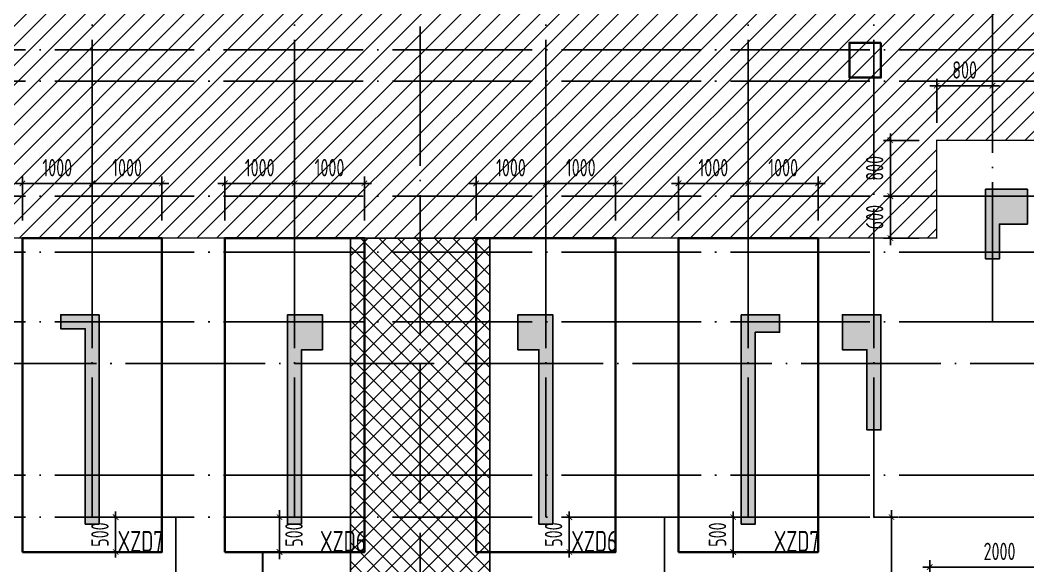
# Model space of a CAD drawing. Extents: x -668857 to 185752, y -270966 to 286822.
# Drawn here: x -410827 to -396389, y 206683 to 214504 of the extents above; entities that cross this region are included whole.
import ezdxf
from ezdxf.enums import TextEntityAlignment as Align

# ---------------------------------------------------------------- set-up
doc = ezdxf.new("R2010")
doc.units = 0
doc.header["$LTSCALE"] = 1000
doc.linetypes.add('DOTE', pattern=[2.42, 2, -0.2, 0.02, -0.2])
doc.layers.get('0').update_dxf_attribs({"linetype": 'CONTINUOUS'})
doc.layers.get('DEFPOINTS').update_dxf_attribs({"linetype": 'CONTINUOUS'})
for name, color, linetype in [('A-DOTE', 10, 'DOTE'), ('S-B板填充', 251, 'CONTINUOUS'), ('S-B板配筋', 6, 'CONTINUOUS'), ('S-C承台实线', 2, 'CONTINUOUS'), ('S-C承台编号', 6, 'CONTINUOUS'), ('S-J基础底板', 5, 'CONTINUOUS'), ('S-J基础底板标注', 3, 'CONTINUOUS'), ('S-Q墙实线', 6, 'CONTINUOUS'), ('S-Z柱实线', 6, 'CONTINUOUS'), ('后浇带', 8, 'CONTINUOUS'), ('底图$0$PUB_HATCH', 252, 'CONTINUOUS')]:
    doc.layers.add(name, color=color, linetype=linetype)
doc.styles.add('TSSD_DIMENSION', font='Tssdeng.shx', dxfattribs={"width": 0.7, "bigfont": 'tssdchn.shx'})
doc.styles.add('TSSD_REIN', font='tssdeng.shx', dxfattribs={"width": 0.7, "height": 300, "bigfont": 'tssdchn.shx'})
doc.dimstyles.new('TSSD_100_100$0', dxfattribs={"dimtxt": 300, "dimasz": 80, "dimexe": 100, "dimexo": 250, "dimgap": 100, "dimtad": 1, "dimdec": 0, "dimzin": 0, "dimdsep": 46, "dimtxsty": 'TSSD_DIMENSION', "dimblk": 'ARCHTICK', "dimcen": 0, "dimdle": 100, "dimclrd": 3, "dimclre": 3, "dimclrt": 7, "dimadec": 0, "dimazin": 0, "dimtfac": 1, "dimtdec": 0, "dimtix": 1, "dimtmove": 2, "dimatfit": 3, "dimldrblk": 'ARCHTICK', "dimfxl": 1, "dimtolj": 1, "dimtzin": 0, "dimarcsym": 0})

# ---------------------------------------------------------------- blocks, each defined once
blk = doc.blocks.new('20210825.01395608')
at = {"layer": 'A-DOTE'}
for p, q in [((103898.7, -245613.2), (103898.7, -233739.7)), ((106798.7, -245613.2), (106798.7, -233739.7)), ((108598.7, -233739.7), (108598.7, -255388.1)), ((110398.7, -245613.2), (110398.7, -233739.7)), ((113298.7, -245613.2), (113298.7, -233739.7)), ((115098.7, -245613.2), (115098.7, -233739.7)), ((116798.7, -242813.2), (116798.7, -233739.7)), ((136822.6, -238913.2), (82598.7, -238913.2)), ((136822.6, -239363.2), (82598.7, -239363.2)), ((136822.6, -241013.2), (82598.7, -241013.2)), ((136822.6, -241813.2), (82598.7, -241813.2)), ((136822.6, -242813.2), (82598.7, -242813.2)), ((82598.7, -243413), (136822.6, -243413)), ((136822.6, -245013.2), (82598.7, -245013.2)), ((136822.6, -245613.2), (82598.7, -245613.2)), ((105098.7, -245613.2), (105098.7, -255388.1)), ((112098.7, -245613.2), (112098.7, -255388.1))]:
    blk.add_line(p, q, dxfattribs=at)
blk = doc.blocks.new('_ArchTick')
at = {"color": 0, "linetype": 'ByBlock', "const_width": 0.15}
blk.add_lwpolyline([(-0.5, -0.5), (0.5, 0.5)], dxfattribs=at)
blk = doc.blocks.new('*D1011')
at = {"layer": 'DEFPOINTS', "color": 0, "transparency": 16777216}
for p in [(-397695, 213565), (-397695, 212781), (-396895, 212781)]:
    blk.add_point(p, dxfattribs=at)
at = {"layer": 'S-J基础底板标注', "color": 3, "lineweight": -2, "transparency": 16777216}
for p, q in [((-396795, 213565), (-397795, 213565)), ((-397695, 213031), (-397695, 213665)), ((-396895, 213031), (-396895, 213665))]:
    blk.add_line(p, q, dxfattribs=at)
at = {"layer": 'S-J基础底板标注', "color": 3, "lineweight": -2, "transparency": 16777216, "xscale": 80, "yscale": 80, "zscale": 80, "rotation": 180}
blk.add_blockref('_ArchTick', (-397695, 213565), dxfattribs=at)
at = {"layer": 'S-J基础底板标注', "color": 3, "lineweight": -2, "transparency": 16777216, "xscale": 80, "yscale": 80, "zscale": 80}
blk.add_blockref('_ArchTick', (-396895, 213565), dxfattribs=at)
at = {"layer": 'S-J基础底板标注', "color": 7, "transparency": 16777216, "insert": (-397295, 213790), "char_height": 250, "attachment_point": 5, "style": 'TSSD_DIMENSION'}
blk.add_mtext('\\A1;800', dxfattribs=at)
blk = doc.blocks.new('*D1012')
at = {"layer": 'DEFPOINTS', "color": 0, "transparency": 16777216}
for p in [(-398359, 212781), (-397695, 212781), (-397695, 211981)]:
    blk.add_point(p, dxfattribs=at)
at = {"layer": 'S-J基础底板标注', "color": 3, "lineweight": -2, "transparency": 16777216}
for p, q in [((-398359, 211881), (-398359, 212881)), ((-397945, 212781), (-398459, 212781)), ((-397945, 211981), (-398459, 211981))]:
    blk.add_line(p, q, dxfattribs=at)
at = {"layer": 'S-J基础底板标注', "color": 3, "lineweight": -2, "transparency": 16777216, "xscale": 80, "yscale": 80, "zscale": 80}
for p, rotation in [((-398359, 212781), 89.99807859581314), ((-398359, 211981), 269.9980785958131)]:
    blk.add_blockref('_ArchTick', p, dxfattribs=dict(at, rotation=rotation))
at = {"layer": 'S-J基础底板标注', "color": 7, "transparency": 16777216, "insert": (-398584, 212381), "char_height": 250, "attachment_point": 5, "rotation": 89.9981, "style": 'TSSD_DIMENSION'}
blk.add_mtext('\\A1;800', dxfattribs=at)
blk = doc.blocks.new('*D1017')
at = {"layer": 'DEFPOINTS', "color": 0, "transparency": 16777216}
for p in [(-398359, 211981), (-397695, 211981), (-397696, 211381)]:
    blk.add_point(p, dxfattribs=at)
at = {"layer": 'S-J基础底板标注', "color": 3, "lineweight": -2, "transparency": 16777216}
for p, q in [((-397945, 211981), (-398459, 211981)), ((-398359, 211281), (-398359, 212081)), ((-397946, 211381), (-398459, 211381))]:
    blk.add_line(p, q, dxfattribs=at)
at = {"layer": 'S-J基础底板标注', "color": 3, "lineweight": -2, "transparency": 16777216, "xscale": 80, "yscale": 80, "zscale": 80}
for p, rotation in [((-398359, 211981), 89.99807859581325), ((-398359, 211381), 269.9980785958132)]:
    blk.add_blockref('_ArchTick', p, dxfattribs=dict(at, rotation=rotation))
at = {"layer": 'S-J基础底板标注', "color": 7, "transparency": 16777216, "insert": (-398584, 211681), "char_height": 250, "attachment_point": 5, "rotation": 89.9981, "style": 'TSSD_DIMENSION'}
blk.add_mtext('\\A1;600', dxfattribs=at)
blk = doc.blocks.new('*D1028')
at = {"layer": 'DEFPOINTS', "color": 0, "transparency": 16777216}
for p in [(-409459, 207381), (-408795, 207381), (-408795, 206881)]:
    blk.add_point(p, dxfattribs=at)
at = {"layer": 'S-J基础底板标注', "color": 3, "lineweight": -2, "transparency": 16777216}
for p, q in [((-409045, 207381), (-409559, 207381)), ((-409459, 207381), (-409459, 207461)), ((-409459, 206881), (-409459, 207381)), ((-409045, 206881), (-409559, 206881)), ((-409459, 206881), (-409459, 206801))]:
    blk.add_line(p, q, dxfattribs=at)
at = {"layer": 'S-J基础底板标注', "color": 3, "lineweight": -2, "transparency": 16777216, "xscale": 80, "yscale": 80, "zscale": 80}
for p, rotation in [((-409459, 207381), 269.999521570874), ((-409459, 206881), 89.999521570874)]:
    blk.add_blockref('_ArchTick', p, dxfattribs=dict(at, rotation=rotation))
at = {"layer": 'S-J基础底板标注', "color": 7, "transparency": 16777216, "insert": (-409684, 207131), "char_height": 250, "attachment_point": 5, "rotation": 89.9995, "style": 'TSSD_DIMENSION'}
blk.add_mtext('\\A1;500', dxfattribs=at)
blk = doc.blocks.new('*D1029')
at = {"layer": 'DEFPOINTS', "color": 0, "transparency": 16777216}
for p in [(-407895, 207381), (-407111, 207381), (-407895, 206881)]:
    blk.add_point(p, dxfattribs=at)
at = {"layer": 'S-J基础底板标注', "color": 3, "lineweight": -2, "transparency": 16777216}
for p, q in [((-407111, 206781), (-407111, 207481)), ((-407645, 207381), (-407011, 207381)), ((-407645, 206881), (-407011, 206881))]:
    blk.add_line(p, q, dxfattribs=at)
at = {"layer": 'S-J基础底板标注', "color": 3, "lineweight": -2, "transparency": 16777216, "xscale": 80, "yscale": 80, "zscale": 80}
for p, rotation in [((-407111, 207381), 90), ((-407111, 206881), 270)]:
    blk.add_blockref('_ArchTick', p, dxfattribs=dict(at, rotation=rotation))
at = {"layer": 'S-J基础底板标注', "color": 7, "transparency": 16777216, "insert": (-406903, 207131), "char_height": 250, "attachment_point": 5, "rotation": 90, "style": 'TSSD_DIMENSION'}
blk.add_mtext('\\A1;500', dxfattribs=at)
blk = doc.blocks.new('*D1030')
at = {"layer": 'DEFPOINTS', "color": 0, "transparency": 16777216}
for p in [(-402959, 207381), (-402295, 207381), (-402295, 206881)]:
    blk.add_point(p, dxfattribs=at)
at = {"layer": 'S-J基础底板标注', "color": 3, "lineweight": -2, "transparency": 16777216}
for p, q in [((-402545, 207381), (-403059, 207381)), ((-402959, 207381), (-402959, 207461)), ((-402959, 206881), (-402959, 207381)), ((-402545, 206881), (-403059, 206881)), ((-402959, 206881), (-402959, 206801))]:
    blk.add_line(p, q, dxfattribs=at)
at = {"layer": 'S-J基础底板标注', "color": 3, "lineweight": -2, "transparency": 16777216, "xscale": 80, "yscale": 80, "zscale": 80}
for p, rotation in [((-402959, 207381), 269.999521570874), ((-402959, 206881), 89.999521570874)]:
    blk.add_blockref('_ArchTick', p, dxfattribs=dict(at, rotation=rotation))
at = {"layer": 'S-J基础底板标注', "color": 7, "transparency": 16777216, "insert": (-403184, 207131), "char_height": 250, "attachment_point": 5, "rotation": 89.9995, "style": 'TSSD_DIMENSION'}
blk.add_mtext('\\A1;500', dxfattribs=at)
blk = doc.blocks.new('*D1031')
at = {"layer": 'DEFPOINTS', "color": 0, "transparency": 16777216}
for p in [(-401395, 207381), (-400611, 207381), (-401395, 206881)]:
    blk.add_point(p, dxfattribs=at)
at = {"layer": 'S-J基础底板标注', "color": 3, "lineweight": -2, "transparency": 16777216}
for p, q in [((-401145, 207381), (-400511, 207381)), ((-400611, 207381), (-400611, 207461)), ((-400611, 206881), (-400611, 207381)), ((-401145, 206881), (-400511, 206881)), ((-400611, 206881), (-400611, 206801))]:
    blk.add_line(p, q, dxfattribs=at)
at = {"layer": 'S-J基础底板标注', "color": 3, "lineweight": -2, "transparency": 16777216, "xscale": 80, "yscale": 80, "zscale": 80}
for p, rotation in [((-400611, 207381), 270), ((-400611, 206881), 90)]:
    blk.add_blockref('_ArchTick', p, dxfattribs=dict(at, rotation=rotation))
at = {"layer": 'S-J基础底板标注', "color": 7, "transparency": 16777216, "insert": (-400836, 207131), "char_height": 250, "attachment_point": 5, "rotation": 90, "style": 'TSSD_DIMENSION'}
blk.add_mtext('\\A1;500', dxfattribs=at)
blk = doc.blocks.new('*D1068')
at = {"layer": 'DEFPOINTS', "color": 0, "ltscale": 0.5, "transparency": 16777216}
for p in [(-398850, 207381), (-398850, 200181), (-398342, 200181)]:
    blk.add_point(p, dxfattribs=at)
at = {"layer": 'S-J基础底板标注', "color": 3, "lineweight": -2, "ltscale": 0.5, "transparency": 16777216}
for p, q in [((-398342, 207481), (-398342, 200081)), ((-398600, 207381), (-398242, 207381)), ((-398600, 200181), (-398242, 200181))]:
    blk.add_line(p, q, dxfattribs=at)
at = {"layer": 'S-J基础底板标注', "color": 3, "lineweight": -2, "ltscale": 0.5, "transparency": 16777216, "xscale": 80, "yscale": 80, "zscale": 80}
for p, rotation in [((-398342, 207381), 90.0002483239332), ((-398342, 200181), 270.0002483239332)]:
    blk.add_blockref('_ArchTick', p, dxfattribs=dict(at, rotation=rotation))
blk = doc.blocks.new('*D1020')
at = {"layer": 'DEFPOINTS', "color": 0, "transparency": 16777216}
for p in [(-395795, 206665), (-397795, 205881), (-395795, 205881)]:
    blk.add_point(p, dxfattribs=at)
at = {"layer": 'S-J基础底板标注', "color": 3, "lineweight": -2, "transparency": 16777216}
for p, q in [((-397795, 206131), (-397795, 206765)), ((-395795, 206131), (-395795, 206765)), ((-397895, 206665), (-395695, 206665))]:
    blk.add_line(p, q, dxfattribs=at)
at = {"layer": 'S-J基础底板标注', "color": 3, "lineweight": -2, "transparency": 16777216, "xscale": 80, "yscale": 80, "zscale": 80, "rotation": 180}
blk.add_blockref('_ArchTick', (-397795, 206665), dxfattribs=at)
at = {"layer": 'S-J基础底板标注', "color": 3, "lineweight": -2, "transparency": 16777216, "xscale": 80, "yscale": 80, "zscale": 80}
blk.add_blockref('_ArchTick', (-395795, 206665), dxfattribs=at)
at = {"layer": 'S-J基础底板标注', "color": 7, "transparency": 16777216, "insert": (-396795, 206890), "char_height": 250, "attachment_point": 5, "style": 'TSSD_DIMENSION'}
blk.add_mtext('\\A1;2000', dxfattribs=at)
blk = doc.blocks.new('*D1022')
at = {"layer": 'DEFPOINTS', "color": 0, "transparency": 16777216}
for p in [(-409795, 212165), (-409795, 211381), (-408795, 211381)]:
    blk.add_point(p, dxfattribs=at)
at = {"layer": 'S-J基础底板标注', "color": 3, "lineweight": -2, "transparency": 16777216}
for p, q in [((-409795, 211631), (-409795, 212265)), ((-408795, 211631), (-408795, 212265)), ((-408695, 212165), (-409895, 212165))]:
    blk.add_line(p, q, dxfattribs=at)
at = {"layer": 'S-J基础底板标注', "color": 3, "lineweight": -2, "transparency": 16777216, "xscale": 80, "yscale": 80, "zscale": 80}
for p, rotation in [((-409795, 212165), 179.9999999999933), ((-408795, 212165), 359.9999999999933)]:
    blk.add_blockref('_ArchTick', p, dxfattribs=dict(at, rotation=rotation))
at = {"layer": 'S-J基础底板标注', "color": 7, "transparency": 16777216, "insert": (-409295, 212390), "char_height": 250, "attachment_point": 5, "style": 'TSSD_DIMENSION'}
blk.add_mtext('\\A1;1000', dxfattribs=at)
blk = doc.blocks.new('*D1023')
at = {"layer": 'DEFPOINTS', "color": 0, "transparency": 16777216}
for p in [(-406895, 212165), (-406895, 211381), (-405895, 211381)]:
    blk.add_point(p, dxfattribs=at)
at = {"layer": 'S-J基础底板标注', "color": 3, "lineweight": -2, "transparency": 16777216}
for p, q in [((-406895, 211631), (-406895, 212265)), ((-405895, 211631), (-405895, 212265)), ((-405795, 212165), (-406995, 212165))]:
    blk.add_line(p, q, dxfattribs=at)
at = {"layer": 'S-J基础底板标注', "color": 3, "lineweight": -2, "transparency": 16777216, "xscale": 80, "yscale": 80, "zscale": 80}
for p, rotation in [((-406895, 212165), 179.9999999999966), ((-405895, 212165), 359.9999999999966)]:
    blk.add_blockref('_ArchTick', p, dxfattribs=dict(at, rotation=rotation))
at = {"layer": 'S-J基础底板标注', "color": 7, "transparency": 16777216, "insert": (-406395, 212390), "char_height": 250, "attachment_point": 5, "style": 'TSSD_DIMENSION'}
blk.add_mtext('\\A1;1000', dxfattribs=at)
blk = doc.blocks.new('*D1024')
at = {"layer": 'DEFPOINTS', "color": 0, "transparency": 16777216}
for p in [(-404295, 212165), (-404295, 211381), (-403295, 211381)]:
    blk.add_point(p, dxfattribs=at)
at = {"layer": 'S-J基础底板标注', "color": 3, "lineweight": -2, "transparency": 16777216}
for p, q in [((-404295, 211631), (-404295, 212265)), ((-403295, 211631), (-403295, 212265)), ((-403195, 212165), (-404395, 212165))]:
    blk.add_line(p, q, dxfattribs=at)
at = {"layer": 'S-J基础底板标注', "color": 3, "lineweight": -2, "transparency": 16777216, "xscale": 80, "yscale": 80, "zscale": 80, "rotation": 180}
blk.add_blockref('_ArchTick', (-404295, 212165), dxfattribs=at)
at = {"layer": 'S-J基础底板标注', "color": 3, "lineweight": -2, "transparency": 16777216, "xscale": 80, "yscale": 80, "zscale": 80}
blk.add_blockref('_ArchTick', (-403295, 212165), dxfattribs=at)
at = {"layer": 'S-J基础底板标注', "color": 7, "transparency": 16777216, "insert": (-403795, 212390), "char_height": 250, "attachment_point": 5, "style": 'TSSD_DIMENSION'}
blk.add_mtext('\\A1;1000', dxfattribs=at)
blk = doc.blocks.new('*D1025')
at = {"layer": 'DEFPOINTS', "color": 0, "transparency": 16777216}
for p in [(-401395, 212165), (-401395, 211381), (-400395, 211381)]:
    blk.add_point(p, dxfattribs=at)
at = {"layer": 'S-J基础底板标注', "color": 3, "lineweight": -2, "transparency": 16777216}
for p, q in [((-401395, 211631), (-401395, 212265)), ((-400395, 211631), (-400395, 212265)), ((-400295, 212165), (-401495, 212165))]:
    blk.add_line(p, q, dxfattribs=at)
at = {"layer": 'S-J基础底板标注', "color": 3, "lineweight": -2, "transparency": 16777216, "xscale": 80, "yscale": 80, "zscale": 80}
for p, rotation in [((-401395, 212165), 179.9999999999966), ((-400395, 212165), 359.9999999999966)]:
    blk.add_blockref('_ArchTick', p, dxfattribs=dict(at, rotation=rotation))
at = {"layer": 'S-J基础底板标注', "color": 7, "transparency": 16777216, "insert": (-400895, 212390), "char_height": 250, "attachment_point": 5, "style": 'TSSD_DIMENSION'}
blk.add_mtext('\\A1;1000', dxfattribs=at)
blk = doc.blocks.new('*D1079')
at = {"layer": 'DEFPOINTS', "color": 0, "transparency": 16777216}
for p in [(-410795, 212165), (-410795, 211381), (-409795, 211381)]:
    blk.add_point(p, dxfattribs=at)
at = {"layer": 'S-J基础底板标注', "color": 3, "lineweight": -2, "transparency": 16777216}
for p, q in [((-410795, 211631), (-410795, 212265)), ((-409795, 211631), (-409795, 212265)), ((-409695, 212165), (-410895, 212165))]:
    blk.add_line(p, q, dxfattribs=at)
at = {"layer": 'S-J基础底板标注', "color": 3, "lineweight": -2, "transparency": 16777216, "xscale": 80, "yscale": 80, "zscale": 80, "rotation": 180}
blk.add_blockref('_ArchTick', (-410795, 212165), dxfattribs=at)
at = {"layer": 'S-J基础底板标注', "color": 3, "lineweight": -2, "transparency": 16777216, "xscale": 80, "yscale": 80, "zscale": 80}
blk.add_blockref('_ArchTick', (-409795, 212165), dxfattribs=at)
at = {"layer": 'S-J基础底板标注', "color": 7, "transparency": 16777216, "insert": (-410295, 212390), "char_height": 250, "attachment_point": 5, "style": 'TSSD_DIMENSION'}
blk.add_mtext('\\A1;1000', dxfattribs=at)
blk = doc.blocks.new('*D1080')
at = {"layer": 'DEFPOINTS', "color": 0, "transparency": 16777216}
for p in [(-407895, 212165), (-407895, 211381), (-406895, 211381)]:
    blk.add_point(p, dxfattribs=at)
at = {"layer": 'S-J基础底板标注', "color": 3, "lineweight": -2, "transparency": 16777216}
for p, q in [((-407895, 211631), (-407895, 212265)), ((-406895, 211631), (-406895, 212265)), ((-406795, 212165), (-407995, 212165))]:
    blk.add_line(p, q, dxfattribs=at)
at = {"layer": 'S-J基础底板标注', "color": 3, "lineweight": -2, "transparency": 16777216, "xscale": 80, "yscale": 80, "zscale": 80}
for p, rotation in [((-407895, 212165), 179.9999999999966), ((-406895, 212165), 359.9999999999966)]:
    blk.add_blockref('_ArchTick', p, dxfattribs=dict(at, rotation=rotation))
at = {"layer": 'S-J基础底板标注', "color": 7, "transparency": 16777216, "insert": (-407395, 212390), "char_height": 250, "attachment_point": 5, "style": 'TSSD_DIMENSION'}
blk.add_mtext('\\A1;1000', dxfattribs=at)
blk = doc.blocks.new('*D1081')
at = {"layer": 'DEFPOINTS', "color": 0, "transparency": 16777216}
for p in [(-403295, 212165), (-403295, 211381), (-402295, 211381)]:
    blk.add_point(p, dxfattribs=at)
at = {"layer": 'S-J基础底板标注', "color": 3, "lineweight": -2, "transparency": 16777216}
for p, q in [((-403295, 211631), (-403295, 212265)), ((-402295, 211631), (-402295, 212265)), ((-402195, 212165), (-403395, 212165))]:
    blk.add_line(p, q, dxfattribs=at)
at = {"layer": 'S-J基础底板标注', "color": 3, "lineweight": -2, "transparency": 16777216, "xscale": 80, "yscale": 80, "zscale": 80}
for p, rotation in [((-403295, 212165), 179.9999999999933), ((-402295, 212165), 359.9999999999933)]:
    blk.add_blockref('_ArchTick', p, dxfattribs=dict(at, rotation=rotation))
at = {"layer": 'S-J基础底板标注', "color": 7, "transparency": 16777216, "insert": (-402795, 212390), "char_height": 250, "attachment_point": 5, "style": 'TSSD_DIMENSION'}
blk.add_mtext('\\A1;1000', dxfattribs=at)
blk = doc.blocks.new('*D1082')
at = {"layer": 'DEFPOINTS', "color": 0, "transparency": 16777216}
for p in [(-400395, 212165), (-400395, 211381), (-399395, 211381)]:
    blk.add_point(p, dxfattribs=at)
at = {"layer": 'S-J基础底板标注', "color": 3, "lineweight": -2, "transparency": 16777216}
for p, q in [((-400395, 211631), (-400395, 212265)), ((-399395, 211631), (-399395, 212265)), ((-399295, 212165), (-400495, 212165))]:
    blk.add_line(p, q, dxfattribs=at)
at = {"layer": 'S-J基础底板标注', "color": 3, "lineweight": -2, "transparency": 16777216, "xscale": 80, "yscale": 80, "zscale": 80}
for p, rotation in [((-400395, 212165), 179.9999999999966), ((-399395, 212165), 359.9999999999966)]:
    blk.add_blockref('_ArchTick', p, dxfattribs=dict(at, rotation=rotation))
at = {"layer": 'S-J基础底板标注', "color": 7, "transparency": 16777216, "insert": (-399895, 212390), "char_height": 250, "attachment_point": 5, "style": 'TSSD_DIMENSION'}
blk.add_mtext('\\A1;1000', dxfattribs=at)

msp = doc.modelspace()

# ---------------------------------------------------------------- hatches: boundary and pattern name
at = {"layer": 'S-B板填充'}
h = msp.add_hatch(dxfattribs=at)
h.set_pattern_fill('METAL', color=252, scale=50, style=0)
h.set_pattern_definition([(45, (-318558.26, -50454.05), (-141.42136, 141.42136), [])])
h.paths.add_polyline_path([(-377871.55, 210280.89), (-377871.55, 218254.45), (-419195.46, 218254.45), (-419195.46, 212780.89), (-416095.46, 212780.89), (-416095.46, 212780.89), (-412495.46, 212780.89), (-412495.46, 211380.88), (-411743.74, 211380.89), (-411695.46, 211380.89), (-398495.46, 211380.88), (-398495.46, 211380.89), (-397695.47, 211380.89), (-397695.47, 212780.89), (-393995.46, 212780.89), (-393995.46, 213680.89), (-393995.46, 213680.89), (-393995.46, 212780.89), (-390295.46, 212780.89), (-390295.46, 212780.89), (-388195.46, 212780.89), (-388195.46, 212780.89), (-386695.46, 212780.89), (-386695.46, 212780.89), (-378995.46, 212780.89), (-378995.46, 203280.89), (-378995.48, 203280.89), (-378995.48, 200179.4), (-389295.46, 200182.4), (-389295.46, 200180.9), (-395895.46, 200180.9), (-395895.43, 200180.9), (-414295.43, 200180.9), (-414295.46, 200180.9), (-420895.46, 200180.9), (-420895.46, 200180.9), (-429995.46, 200180.9), (-429995.46, 198606.02), (-426132.84, 198606.02), (-409632.84, 198606.02), (-409632.84, 198606.02), (-377873.86, 198606.02)])
at = {"layer": '后浇带'}
h = msp.add_hatch(dxfattribs=at)
h.set_pattern_fill('ANSI37', color=144, scale=1500, angle=90, style=0)
h.set_pattern_definition([(135, (-1506331.87, -993318.43), (-132.582521, -132.582521), []), (225, (-1506331.87, -993318.43), (132.582521, -132.582521), [])])
h.paths.add_polyline_path([(-406095.46, 200180.9), (-406095.46, 211380.89), (-404095.46, 211380.89), (-404095.46, 200180.9)])
at = {"layer": '底图$0$PUB_HATCH'}
for points in [[(-396995.46, 212080.89), (-396395.46, 212080.89), (-396395.46, 211580.89), (-396795.46, 211580.89), (-396795.46, 211080.89), (-396995.46, 211080.89)], [(-409695.46, 210280.89), (-409695.46, 207280.89), (-409895.46, 207280.89), (-409895.46, 210080.89), (-410245.46, 210080.89), (-410245.46, 210280.89)], [(-406795.46, 207280.89), (-406995.46, 207280.89), (-406995.46, 210280.89), (-406495.46, 210280.89), (-406495.46, 209780.89), (-406795.46, 209780.89)], [(-403395.46, 207280.89), (-403195.46, 207280.89), (-403195.46, 210280.89), (-403695.46, 210280.89), (-403695.46, 209780.89), (-403395.46, 209780.89)], [(-400495.46, 210280.89), (-400495.46, 207280.89), (-400295.46, 207280.89), (-400295.46, 210030.89), (-399945.46, 210030.89), (-399945.46, 210280.89)], [(-398695.46, 208630.89), (-398695.46, 209780.89), (-399045.46, 209780.89), (-399045.46, 210280.89), (-398495.46, 210280.89), (-398495.46, 208630.89)]]:
    msp.add_hatch(color=256, dxfattribs=at).paths.add_polyline_path(points)

# ---------------------------------------------------------------- linework, layer by layer
at = {"layer": 'S-B板配筋', "const_width": 30}
msp.add_lwpolyline([(-407201.7, 206880.89), (-407351.7, 206880.89), (-407351.7, 204880.89), (-407201.7, 204880.89)], dxfattribs=at)
at = {"layer": 'S-C承台实线', "lineweight": 35}
for points in [[(-410795.47, 206880.89), (-408795.47, 206880.89), (-408795.47, 211380.89), (-410795.47, 211380.89)], [(-407895.48, 206880.89), (-405895.48, 206880.89), (-405895.47, 211380.89), (-407895.47, 211380.89)], [(-404295.45, 206880.89), (-402295.45, 206880.89), (-402295.45, 211380.89), (-404295.45, 211380.89)], [(-401395.46, 206880.89), (-399395.46, 206880.89), (-399395.46, 211380.89), (-401395.46, 211380.89)]]:
    msp.add_lwpolyline(points, close=True, dxfattribs=at)
at = {"layer": 'S-J基础底板', "const_width": 20}
msp.add_lwpolyline([(-430895.46, 200180.9), (-378995.49, 200180.9), (-378995.44, 212780.89), (-397695.47, 212780.89), (-397695.46, 211380.89), (-412495.46, 211380.89), (-412495.45, 212780.89), (-430895.46, 212780.89)], close=True, dxfattribs=at)
at = {"layer": 'S-Q墙实线', "color": 6}
for points in [[(-396995.46, 212080.89), (-396395.46, 212080.89), (-396395.46, 211580.89), (-396795.46, 211580.89), (-396795.46, 211080.89), (-396995.46, 211080.89)], [(-409695.46, 210280.89), (-409695.46, 207280.89), (-409895.46, 207280.89), (-409895.46, 210080.89), (-410245.46, 210080.89), (-410245.46, 210280.89)], [(-406795.46, 207280.89), (-406995.46, 207280.89), (-406995.46, 210280.89), (-406495.46, 210280.89), (-406495.46, 209780.89), (-406795.46, 209780.89)], [(-403395.46, 207280.89), (-403195.46, 207280.89), (-403195.46, 210280.89), (-403695.46, 210280.89), (-403695.46, 209780.89), (-403395.46, 209780.89)], [(-400495.46, 210280.89), (-400495.46, 207280.89), (-400295.46, 207280.89), (-400295.46, 210030.89), (-399945.46, 210030.89), (-399945.46, 210280.89)], [(-398695.46, 208630.89), (-398695.46, 209780.89), (-399045.46, 209780.89), (-399045.46, 210280.89), (-398495.46, 210280.89), (-398495.46, 208630.89)]]:
    msp.add_lwpolyline(points, close=True, dxfattribs=at)
at = {"layer": 'S-Z柱实线', "color": 2, "lineweight": 35}
msp.add_lwpolyline([(-398495.46, 214180.89), (-398945.46, 214180.89), (-398945.46, 213680.89), (-398495.46, 213680.89)], close=True, dxfattribs=at)
at = {"layer": '后浇带', "color": 144}
msp.add_lwpolyline([(-406095.46, 200180.9), (-406095.46, 211380.89), (-404095.46, 211380.89), (-404095.46, 200180.9)], close=True, dxfattribs=at)

# ---------------------------------------------------------------- block references
at = {"layer": 'A-DOTE'}
msp.add_blockref('20210825.01395608', (-513694.16, 452994.14), dxfattribs=at)

# ---------------------------------------------------------------- texts
at = {"layer": 'S-C承台编号', "style": 'TSSD_REIN', "width": 0.7}
for s, p in [('XZD7', (-409430.57, 207184.29)), ('XZD6', (-406530.58, 207184.29)), ('XZD6', (-402930.55, 207184.29)), ('XZD7', (-400030.56, 207184.29))]:
    msp.add_text(s, height=300, dxfattribs=at).set_placement(p, align=Align.TOP_LEFT)

# ---------------------------------------------------------------- dimensions: what is measured, and where the dimension line sits
at = {"layer": 'S-J基础底板标注'}
for p1, p2, distance, picture, middle in [((-396895.49, 212780.89), (-397695.47, 212780.89), -784.24, '*D1011', (-397295.48, 213790.13)), ((-397695.5, 211980.87), (-397695.47, 212780.89), 663.65, '*D1012', (-398584.13, 212380.91)), ((-409795.46, 211380.89), (-410795.46, 211380.89), -784.24, '*D1079', (-410295.46, 212390.13)), ((-408795.46, 211380.89), (-409795.46, 211380.89), -784.24, '*D1022', (-409295.46, 212390.13)), ((-406895.46, 211380.89), (-407895.47, 211380.89), -784.24, '*D1080', (-407395.47, 212390.13)), ((-405895.47, 211380.89), (-406895.46, 211380.89), -784.24, '*D1023', (-406395.47, 212390.13)), ((-403295.48, 211380.89), (-404295.45, 211380.89), -784.24, '*D1024', (-403795.46, 212390.13)), ((-402295.45, 211380.89), (-403295.48, 211380.89), -784.24, '*D1081', (-402795.46, 212390.13)), ((-400395.46, 211380.89), (-401395.45, 211380.89), -784.24, '*D1025', (-400895.46, 212390.13)), ((-399395.45, 211380.89), (-400395.46, 211380.89), -784.24, '*D1082', (-399895.46, 212390.13)), ((-397695.52, 211380.89), (-397695.5, 211980.87), 663.65, '*D1017', (-398584.16, 211680.91)), ((-408795.47, 206880.85), (-408795.47, 207380.87), 663.66, '*D1028', (-409684.13, 207130.87)), ((-402295.45, 206880.85), (-402295.45, 207380.87), 663.66, '*D1030', (-403184.11, 207130.87)), ((-401395.46, 206880.89), (-401395.46, 207380.87), -784.24, '*D1031', (-400836.22, 207130.88)), ((-397795.27, 205880.87), (-395795.33, 205880.87), 783.84, '*D1020', (-396795.3, 206889.71))]:
    dim = msp.add_aligned_dim(p1=p1, p2=p2, distance=distance, dimstyle='TSSD_100_100$0', override={"dimtxt": 250}, dxfattribs=at)
    dim.commit()
    dim.dimension.update_dxf_attribs({"geometry": picture, "text_midpoint": middle})
dim = msp.add_linear_dim(base=(-407111.24, 207380.87), p1=(-407895.48, 206880.9), p2=(-407895.48, 207380.87), angle=90, dimstyle='TSSD_100_100$0', override={"dimtxt": 250}, dxfattribs=at)
dim.commit()
dim.dimension.update_dxf_attribs({"geometry": '*D1029', "text_midpoint": (-406902.9, 207130.88), "dimtype": 161})
at = {"layer": 'S-J基础底板标注', "color": 2, "ltscale": 0.5}
dim = msp.add_aligned_dim(p1=(-398849.81, 207380.87), p2=(-398849.78, 200180.9), distance=507.98, text=' ', dimstyle='TSSD_100_100$0', dxfattribs=at)
dim.commit()
dim.dimension.update_dxf_attribs({"geometry": '*D1068', "text_midpoint": (-398341.81, 203780.89)})

doc.saveas('drawing.dxf')
